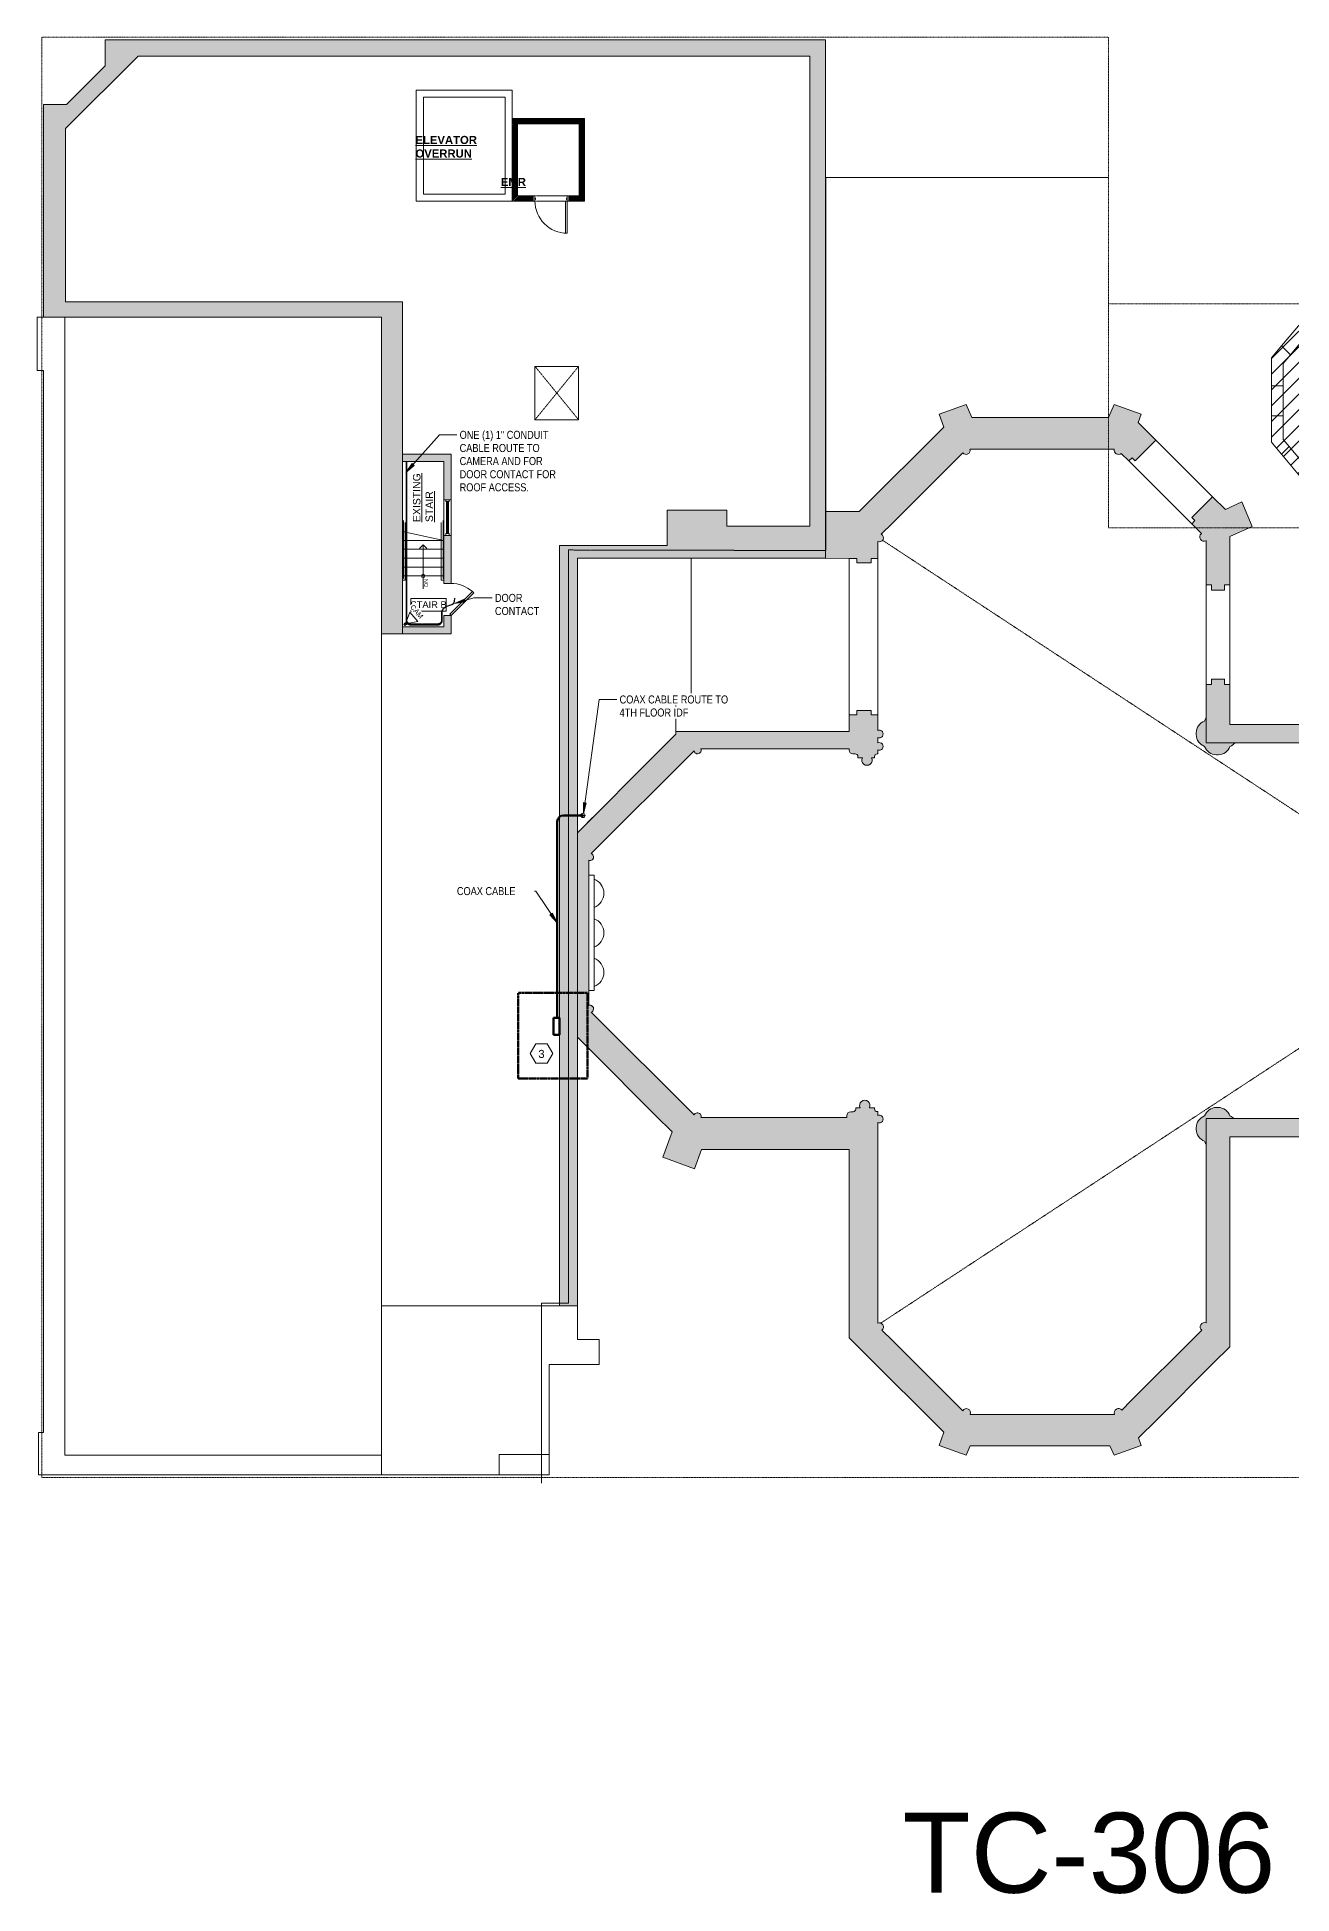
# Model space of a CAD drawing. Header units: inches. Extents: x 891 to 14187, y -1169 to 3232.
# Drawn here: x 8155 to 9565, y -1144 to 944 of the extents above; entities that cross this region are included whole.
import ezdxf

# ---------------------------------------------------------------- set-up
doc = ezdxf.new("R2010")
doc.units = ezdxf.units.IN
doc.header["$MEASUREMENT"] = 0
for name, pattern in [('Center', [1.25, 0.25, -0.1875, 0.625, -0.1875]), ('Hidden', [0.28125, 0.1875, -0.09375]), ('IMPORT-CENTER2', [1.125, 0.75, -0.125, 0.125, -0.125]), ('IMPORT-DASHDOT2', [0.5, 0.25, -0.125, 0, -0.125]), ('IMPORT-HIDDEN2', [0.1875, 0.125, -0.0625]), ('IMPORT-IMPORT-CENTER2', [1.125, 0.75, -0.125, 0.125, -0.125]), ('IMPORT-IMPORT-HIDDEN2', [0.1875, 0.125, -0.0625])]:
    doc.linetypes.add(name, pattern=pattern)
for name, color, linetype, lineweight in [('A-ANNO-NOTE', 131, 'Continuous', 9), ('A-ANNO-PROPERTY', 134, 'IMPORT-DASHDOT2', 9), ('A-ANNO-RM TAG', 7, 'Continuous', 9), ('A-Anno-Z NOTE', 7, 'Continuous', 9), ('A-BOUNDARY LINE', 233, 'IMPORT-CENTER2', 9), ('A-DETL', 90, 'Continuous', 9), ('A-DETL-MEDM', 33, 'Continuous', 20), ('A-DOOR', 7, 'Continuous', 9), ('A-DOOR-HEAD', 7, 'IMPORT-IMPORT-HIDDEN2', 9), ('A-DOOR-JAMB', 7, 'Continuous', 9), ('A-Grid', 7, 'IMPORT-IMPORT-CENTER2', 9), ('A-Hatch', 7, 'Continuous', 9), ('A-HATCH-1HR', 7, 'Continuous', 9), ('A-RECTORY - NIC', 7, 'Continuous', 9), ('A-STAIR-EX_G', 7, 'Continuous', 9), ('A-STAIR-TAG', 7, 'Continuous', 9), ('A-WALL-EXT', 3, 'Continuous', 9), ('A-WALL-PRHT', 7, 'Continuous', 9), ('E-DATA', 2, 'Continuous', 30), ('E-ELEC-EQPM', 71, 'Continuous', 50), ('E-POWR-CNDT', 130, 'Continuous', 20), ('E-POWR-CNTR', 130, 'Center', 13), ('E-POWR-DROP', 130, 'Continuous', 13), ('EX-EXT-CORE', 7, 'Continuous', 9), ('EX-Int Wall', 7, 'Continuous', 9), ('G-ANNO-TEXT', 7, 'Continuous', 9), ('MUC-DOOR', 7, 'Continuous', 9), ('MUC-EXT WALL', 7, 'Continuous', 9), ('MUC-GLAZ', 151, 'Continuous', 9), ('MUC-LOW_WALL', 7, 'Continuous', 9), ('MUC-Text', 7, 'Continuous', 9), ('MUC-Wall', 1, 'Continuous', 9), ('X-REF PLAN - Madison AveOriginalCAD_dwg', 8, 'Continuous', 9)]:
    doc.layers.add(name, color=color, linetype=linetype, lineweight=lineweight)
doc.styles.add('Arial', font='arial.ttf', dxfattribs={"height": 7.623})
doc.styles.add('Arial Narrow', font='ARIALN.TTF', dxfattribs={"height": 8.999982})
doc.styles.add('Arial_1', font='arial.ttf', dxfattribs={"height": 7.5})
doc.styles.add('Arial_2', font='arial.ttf', dxfattribs={"height": 4.5})
doc.styles.add('Arial_3', font='arial.ttf', dxfattribs={"height": 18})
doc.styles.add('Swis721 Lt BT_1', font='swissl.ttf', dxfattribs={"height": 8.433312})
doc.styles.add('Swis721 Lt BT_B', font='', dxfattribs={"height": 9.085107})
doc.styles.get('Swis721 Lt BT_B').set_extended_font_data('Swis721 Lt BT', bold=True)
pattern_1 = [(45, (-13812.482, -29291.372), (-0.883883476, 0.883883476), [])]

# ---------------------------------------------------------------- blocks, each defined once
blk = doc.blocks.new('X-REF PLAN - Madison AveOriginalCAD_dwg_gk-door-1357830-TELECOM ROOF LEVEL PLAN')
at = {"layer": 'MUC-DOOR', "color": 8, "flags": 128}
blk.add_lwpolyline([(0, 0), (25.5, 25.5), (26.9, 24), (1.4, -1.4)], close=True, dxfattribs=at)
at = {"layer": 'MUC-DOOR', "color": 8}
blk.add_arc((-0.4, -0.1), 36.4, 0.1238, 41.4653, dxfattribs=at)
blk = doc.blocks.new('X-REF PLAN - Madison AveOriginalCAD_dwg__U140-1357831-TELECOM ROOF LEVEL PLAN')
at = {"layer": 'MUC-Text', "color": 254}
blk.add_line((0.731, 0), (0.647, -0.084), dxfattribs=at)
at = {"layer": 'MUC-Text', "color": 254, "flags": 128}
blk.add_lwpolyline([(-0.304, 0), (0.731, 0), (0.647, 0.084)], dxfattribs=at)
at = {"layer": 'MUC-Text', "color": 254}
blk.add_circle((0, 0), 0.0389, dxfattribs=at)
blk = doc.blocks.new('X-REF PLAN - Madison AveOriginalCAD_dwg_00-FIN-ANNO-1357815-TELECOM ROOF LEVEL PLAN')
at = {"layer": 'A-STAIR-TAG', "color": 8, "flags": 128}
blk.add_lwpolyline([(0, 0.074), (0.413, 0.074), (0.413, -0.074), (0, -0.074)], close=True, dxfattribs=at)
blk = doc.blocks.new('X-REF PLAN - Madison AveOriginalCAD_dwg_boundary line 02-1357855-TELECOM ROOF LEVEL PLAN')
at = {"layer": 'A-BOUNDARY LINE', "color": 8, "flags": 128}
blk.add_lwpolyline([(328.5, 249.8), (10.5, 249.8), (10.5, -169.6), (-278.7, -169), (-278.7, -1016.1), (-309, -1016.1), (-309, -1218.6)], dxfattribs=at)
blk = doc.blocks.new('X-REF PLAN - Madison AveOriginalCAD_dwg_property line-1357875-TELECOM ROOF LEVEL PLAN')
at = {"layer": 'A-ANNO-PROPERTY', "color": 8, "flags": 128}
blk.add_lwpolyline([(2397.96, 0), (2397.96, 1068), (1198.92, 1068), (1198.92, 1620), (0, 1620), (0, 0)], close=True, dxfattribs=at)
blk.add_lwpolyline([(2397.96, 1068), (2397.96, 1320), (1198.92, 1320)], dxfattribs=at)
blk = doc.blocks.new('X-REF PLAN - Madison AveOriginalCAD_dwg_EX_ CORE ROOF-1357952-TELECOM ROOF LEVEL PLAN')
at = {"layer": 'EX-EXT-CORE', "color": 254}
for p, q in [((1256.1, 1163.6), (1319.7, 1100)), ((1312.4, 1050.6), (1312.4, 1001)), ((943.4, 1030.6), (943.4, 854.6)), ((1339, 889), (1339, 1001)), ((943.4, 823.1), (943.4, 829.3)), ((915.5, 810.8), (918.1, 810.8)), ((2320.5, 775.8), (2320.5, 452.1)), ((2358.5, 775.8), (2358.5, 452.1)), ((610.6, 727), (622.8, 739.2)), ((618.5, 527.8), (618.5, 691.2)), ((915.6, 408.3), (913, 408.3)), ((385.4, 190.1), (605.7, 190.1))]:
    blk.add_line(p, q, dxfattribs=at)
at = {"layer": 'EX-EXT-CORE', "color": 254, "flags": 128}
for points in [[(385.4, 0), (385.4, 1302), (-1.5, 1302), (-1.5, 1242), (5.5, 1242), (5.5, 47.5), (0, 47.5), (0, 0), (574, 0), (574, 124), (630.2, 124), (630.2, 152), (605.7, 152), (605.7, 1031), (884.8, 1031), (884.8, 1614), (75, 1614)], [(5.5, 1302), (5.5, 1394.5), (5.5, 1448.5), (5.5, 1541), (31.4, 1541), (75, 1584.7), (75, 1614)], [(409, 1319), (30.5, 1319), (30.5, 1394.5), (30.5, 1448.5), (30.5, 1514), (112, 1595.5), (867.2, 1595.5), (867.2, 1067), (773.7, 1067)], [(385.4, 22), (29.5, 22), (29.5, 1302)], [(1225.6, 1140.2), (1229.2, 1143.8), (1232.7, 1140.2), (1256.1, 1163.6), (1236.2, 1183.5), (1239.6, 1192.8), (1209, 1203.9), (1202.6, 1189.2), (1075.9, 1189.2), (1049.3, 1189.2), (1042.8, 1203.9), (1012.3, 1192.8), (1017.5, 1178.4), (922.6, 1083.5), (884.8, 1083.5)], [(1038.9, 1149.4), (1030.4, 1140.9), (959.8, 1070.3), (947.4, 1057.8)], [(1209.3, 1153.5), (1075.9, 1153.5), (1047.1, 1153.5)], [(1217.1, 1148.8), (1225.6, 1140.2), (1296.4, 1069.5), (1307.2, 1058.7)], [(1312.4, 889), (1318.5, 889), (1318.5, 895), (1333, 895), (1333, 889), (1339, 889), (1339, 843.8), (2304.9, 843.8), (2304.9, 853.8), (2330.5, 853.8), (2404.9, 853.8), (2404.9, 775.8), (2320.5, 775.8), (2320.5, 823.2), (1312.4, 823.2), (1312.4, 889), (1312.4, 1001), (1318.5, 1001), (1318.5, 995), (1333, 995), (1333, 1001), (1339, 1001), (1339, 1055.4), (1364.4, 1066.7), (1352.5, 1094.1), (1334.1, 1085.5), (1319.7, 1100), (1296.4, 1076.6), (1299.9, 1073.1), (1296.4, 1069.5)], [(773.7, 1067), (773.7, 1085), (706.7, 1085), (706.7, 1045), (585.7, 1045), (585.7, 190.1)], [(716.4, 836), (911.3, 836), (911.3, 854.6), (911.3, 1030.6), (919.7, 1030.6), (919.7, 1025.6), (935.9, 1025.6), (935.9, 1030.6), (943.4, 1030.6), (943.4, 1049.6)], [(605.7, 722.1), (696.3, 812.7), (716.4, 832.8), (716.4, 871.3), (733.7, 871.3), (733.7, 1031)], [(943.4, 837.1), (943.4, 854.6), (935.9, 854.6), (935.9, 859.6), (919.7, 859.6), (919.7, 854.6), (911.3, 854.6)], [(744.5, 816.4), (775.4, 816.4), (879.4, 816.4), (911.2, 816.4), (911.2, 815.3)], [(942.7, 810.8), (943.4, 810.8), (943.4, 815.3)], [(1301.4, 834.4), (1301.4, 833.4), (1301.4, 832.5)], [(621.4, 698.6), (642.4, 719.6), (716, 793.1), (736.9, 814.1)], [(921.1, 807.8), (921.1, 806.5), (926.1, 806.5)], [(936.5, 806.5), (939.7, 806.5), (939.7, 807.8)], [(1324, 809.8), (1325, 809.8), (1326, 809.8)], [(737.1, 404.7), (716, 425.8), (642.4, 499.4), (621.4, 520.3)], [(605.7, 492.2), (620.5, 477.4), (694, 403.9), (712.2, 385.8), (701.8, 357.2), (737.5, 344.2), (745.4, 366), (775.4, 366), (911.3, 366), (911.3, 358.6), (911.3, 182.6), (911.3, 154.1), (940.5, 124.9), (1004.2, 61.3), (1017.6, 47.8), (1012.3, 33.1), (1042.8, 22), (1047.4, 32.5), (1075.9, 32.5), (1175.9, 32.5), (1204.4, 32.5), (1209, 22), (1239.6, 33.1), (1236.5, 41.6), (1256.9, 61.9), (1320.5, 125.6), (1339, 144.1), (1339, 223), (1339, 335), (1339, 380.1), (2404.9, 380.1), (2404.9, 452.1), (2320.5, 452.1), (2320.5, 400.7), (2264.6, 400.7), (2152.6, 400.7), (2067.9, 400.7), (1955.9, 400.7), (1868.6, 400.7), (1756.6, 400.7), (1669.3, 400.7), (1557.3, 400.7), (1482.5, 400.7), (1370.5, 400.7), (1312.4, 400.7), (1312.4, 335), (1312.4, 223), (1312.4, 170.9)], [(908.7, 403.8), (908.7, 401.7), (775.4, 401.7), (744.5, 401.7)], [(923.6, 412.6), (918.6, 412.6), (918.6, 411.3)], [(939.7, 411.5), (939.7, 412.6), (934, 412.6)], [(943.4, 404), (943.4, 408.5), (942.7, 408.5)], [(1326, 413.1), (1325, 413.1), (1324, 413.1)], [(943.4, 170.6), (943.4, 182.6), (943.4, 358.6), (943.4, 396.2)], [(1301.4, 390.4), (1301.4, 389.4), (1301.4, 388.5)], [(1038.9, 71.8), (1030.4, 80.4), (959.8, 151), (948, 162.8)], [(1307.7, 162.6), (1299.1, 154.1), (1228.4, 83.4), (1217.8, 72.8)], [(1209.5, 67.9), (1075.9, 67.9), (1047.2, 67.9)], [(574, 23), (518, 23), (518, 0)]]:
    blk.add_lwpolyline(points, dxfattribs=at)
at = {"layer": 'EX-EXT-CORE', "color": 254}
for centre, radius, start, end in [((1042.6, 1152.2), 4.62, 216.7375, 17.0764), ((1214, 1152.5), 4.84, 167.613, 310.0202), ((945.2, 1053.8), 4.57, 245.9981, 62.0723), ((1310.1, 1054.8), 4.84, 127.4194, 298.0301), ((945.2, 833.2), 4.31, 244.8231, 115.1769), ((1315.4, 834.4), 14, 109.1212, 180), ((1324, 843.1), 14, 146.0648, 160.8788), ((740.8, 814.9), 4, 191.7888, 22.4801), ((915.7, 815.3), 4.55, 180, 267.5472), ((945.2, 819.2), 4.31, 244.8231, 115.1769), ((1315.4, 832.5), 14, 180, 250.8788), ((1324, 823.8), 14, 199.1212, 270), ((1326, 823.8), 14, 270, 340.8788), ((1334.6, 832.5), 14, 289.1212, 318.4968), ((918.1, 807.8), 3, 0, 90), ((931.3, 803.8), 5.87, 152.5159, 27.4841), ((942.7, 807.8), 3, 90, 180), ((620, 694.9), 4, 247.5199, 68.9199), ((620, 524.1), 4, 291.0801, 112.4801), ((928.8, 415.3), 5.87, 332.5159, 207.4841), ((740.8, 403.2), 4, 337.5199, 158.9199), ((913.2, 403.8), 4.55, 92.4528, 180), ((915.6, 411.3), 3, 270, 0), ((942.7, 411.5), 3, 180, 270), ((945.2, 400.1), 4.31, 244.8231, 115.1769), ((1315.4, 390.4), 14, 109.1212, 180), ((1324, 399.1), 14, 90, 160.8788), ((1326, 399.1), 14, 19.1212, 90), ((1334.6, 390.4), 14, 47.1066, 70.8788), ((1315.4, 388.5), 14, 180, 250.8788), ((1324, 379.8), 14, 199.1212, 213.9352), ((945.2, 166.4), 4.57, 307.0196, 114.0019), ((1310.7, 166.4), 4.84, 68.8437, 231.8688), ((1043.1, 69.9), 4.56, 334.7575, 154.6438), ((1214, 69.8), 4.84, 38.1312, 201.951)]:
    blk.add_arc(centre, radius, start, end, dxfattribs=at)
blk = doc.blocks.new('X-REF PLAN - Madison AveOriginalCAD_dwg__U97-1358006-TELECOM ROOF LEVEL PLAN')
at = {"layer": 'A-DOOR', "color": 8, "flags": 128}
blk.add_lwpolyline([(0, 0), (1.75, 0), (1.75, 36), (0, 36)], close=True, dxfattribs=at)
at = {"layer": 'A-DOOR', "color": 8}
blk.add_arc((0, 0), 36, 360, 90, dxfattribs=at)
at = {"layer": 'A-DOOR-HEAD', "color": 8}
for p, q in [((0, 0), (36, 0)), ((0, -6), (36, -6))]:
    blk.add_line(p, q, dxfattribs=at)
at = {"layer": 'A-DOOR-JAMB', "color": 8, "flags": 128}
for points in [[(-2, -6), (0, -6), (0, 0), (-2, 0), (-2, -6), (-2, 0)], [(38, -6), (36, -6), (36, 0), (38, 0), (38, -6), (38, 0)]]:
    blk.add_lwpolyline(points, dxfattribs=at)
for points in [[(0, -3.25), (0.5, -3.25), (0.5, -1.75), (0, -1.75)], [(36, -3.25), (35.5, -3.25), (35.5, -1.75), (36, -1.75)]]:
    blk.add_lwpolyline(points, close=True, dxfattribs=at)
blk = doc.blocks.new('X-REF PLAN - Madison AveOriginalCAD_dwg_elevator machine room-1358007-TELECOM ROOF LEVEL PLAN')
at = {"layer": 'A-HATCH-1HR'}
h = blk.add_hatch(dxfattribs=at)
h.set_pattern_fill('FP_2', color=8, style=0, pattern_type=2)
h.set_pattern_definition([(45, (-13812.482, -29279.372), (-0.883883476, 0.883883476), [])])
h.paths.add_polyline_path([(81, 6), (81, 12), (0, 12), (0, 6), (1.2, 6)])
h = blk.add_hatch(dxfattribs=at)
h.set_pattern_fill('FP_1', color=8, style=0, pattern_type=2)
h.set_pattern_definition(pattern_1)
h.paths.add_polyline_path([(0, -81), (23.5, -81), (23.5, -75), (6, -75), (6, 6), (0, 6)])
h = blk.add_hatch(dxfattribs=at)
h.set_pattern_fill('FP_1', color=8, style=0, pattern_type=2)
h.set_pattern_definition(pattern_1)
h.paths.add_polyline_path([(63.5, -81), (81, -81), (81, 6), (75, 6), (75, -75), (63.5, -75)])
at = {"layer": 'A-WALL-EXT', "color": 8, "flags": 128}
blk.add_lwpolyline([(23.5, -81), (23.5, -75), (6, -75), (6, 6), (75, 6), (75, -75), (63.5, -75), (63.5, -81), (81, -81), (81, 12), (0, 12), (0, -81)], close=True, dxfattribs=at)
at = {"rotation": 180}
blk.add_blockref('X-REF PLAN - Madison AveOriginalCAD_dwg__U97-1358006-TELECOM ROOF LEVEL PLAN', (61.5, -81), dxfattribs=at)
blk = doc.blocks.new('X-REF PLAN - Madison AveOriginalCAD_dwg-1357779-TELECOM ROOF LEVEL PLAN')
at = {"layer": 'A-Hatch', "lineweight": 50}
for points in [[(16744.7, 20888.6), (16764.7, 20888.6), (16764.7, 21729.5), (17043.9, 21729.5), (17043.9, 22312.6), (16234.1, 22312.6), (16234.1, 22283.2), (16190.4, 22239.6), (16164.5, 22239.6), (16164.5, 22000.6), (16544.4, 22000.6), (16544.4, 21644.3), (16568.1, 21644.3), (16568.1, 22017.6), (16189.5, 22017.6), (16189.5, 22212.6), (16271, 22294.1), (17026.2, 22294.1), (17026.2, 21765.5), (16932.7, 21765.5), (16932.7, 21783.5), (16865.7, 21783.5), (16865.7, 21743.5), (16744.7, 21743.5), (16744.7, 21028.9)], [(17368.1, 20720.5), (17398.6, 20731.6), (17395.5, 20740.1), (17498, 20842.6), (17498, 21078.6), (18563.9, 21078.6), (18563.9, 21150.6), (18479.5, 21150.6), (18479.5, 21099.2), (17471.4, 21099.2), (17471.4, 20869.5), (17470.2, 20869.8), (17469, 20869.7), (17467.8, 20869.4), (17466.7, 20868.7), (17465.8, 20867.9), (17465.2, 20866.8), (17464.9, 20865.6), (17464.9, 20864.3), (17465.2, 20863.1), (17465.8, 20862), (17466.7, 20861.1), (17376.8, 20771.3), (17375.9, 20772.2), (17374.9, 20772.8), (17373.6, 20773.1), (17372.4, 20773.1), (17371.2, 20772.8), (17370.1, 20772.1), (17369.2, 20771.2), (17368.6, 20770.2), (17368.2, 20768.9), (17368.2, 20767.7), (17368.5, 20766.5), (17206.2, 20766.5), (17206.6, 20767.6), (17206.6, 20768.8), (17206.4, 20770), (17205.8, 20771), (17205, 20771.9), (17204, 20772.5), (17202.9, 20772.9), (17201.7, 20773), (17200.5, 20772.7), (17199.5, 20772.2), (17198.6, 20771.4), (17198, 20770.4), (17107, 20861.3), (17107.8, 20862.1), (17108.4, 20863), (17108.7, 20864.1), (17108.8, 20865.2), (17108.6, 20866.3), (17108.2, 20867.3), (17107.5, 20868.2), (17106.7, 20868.8), (17105.7, 20869.3), (17104.6, 20869.5), (17103.5, 20869.5), (17102.4, 20869.1), (17102.4, 21094.7), (17103.4, 21094.4), (17104.5, 21094.3), (17105.6, 21094.5), (17106.6, 21095), (17107.4, 21095.7), (17108, 21096.5), (17108.4, 21097.5), (17108.6, 21098.6), (17108.4, 21099.7), (17108, 21100.7), (17107.4, 21101.6), (17106.6, 21102.3), (17105.6, 21102.7), (17104.5, 21102.9), (17103.4, 21102.9), (17102.4, 21102.5), (17102.4, 21107), (17101.8, 21107), (17101, 21107.1), (17100.3, 21107.4), (17099.6, 21107.9), (17099.2, 21108.5), (17098.9, 21109.3), (17098.8, 21110), (17098.8, 21111.1), (17093, 21111.1), (17093.5, 21112.5), (17093.7, 21114), (17093.5, 21115.5), (17092.8, 21116.9), (17091.9, 21118), (17090.7, 21118.9), (17089.3, 21119.5), (17087.8, 21119.7), (17086.3, 21119.5), (17084.9, 21118.9), (17083.7, 21118), (17082.8, 21116.9), (17082.2, 21115.5), (17082, 21114), (17082.1, 21112.5), (17082.6, 21111.1), (17077.6, 21111.1), (17077.6, 21109.8), (17077.5, 21109.1), (17077.2, 21108.3), (17076.7, 21107.7), (17076.1, 21107.2), (17075.4, 21106.9), (17074.6, 21106.8), (17072, 21106.8), (17070.9, 21106.6), (17069.8, 21106.2), (17068.9, 21105.4), (17068.3, 21104.5), (17067.8, 21103.4), (17067.7, 21102.3), (17067.7, 21100.2), (16903.6, 21100.2), (16903.8, 21101.2), (16903.8, 21102.1), (16903.6, 21103.1), (16903.2, 21103.9), (16902.6, 21104.7), (16901.8, 21105.3), (16900.9, 21105.6), (16899.9, 21105.7), (16899, 21105.6), (16898, 21105.3), (16897.2, 21104.8), (16896.6, 21104), (16896.1, 21103.2), (16780.5, 21218.9), (16781.3, 21219.3), (16782, 21220), (16782.6, 21220.8), (16782.9, 21221.7), (16783, 21222.6), (16782.9, 21223.6), (16782.5, 21224.5), (16782, 21225.3), (16781.2, 21225.9), (16780.3, 21226.4), (16779.4, 21226.6), (16778.4, 21226.5), (16777.5, 21226.3), (16777.5, 21389.7), (16778.4, 21389.4), (16779.4, 21389.4), (16780.3, 21389.6), (16781.2, 21390), (16782, 21390.7), (16782.5, 21391.5), (16782.9, 21392.4), (16783, 21393.3), (16782.9, 21394.3), (16782.6, 21395.2), (16782, 21396), (16781.3, 21396.7), (16780.5, 21397.1), (16895.9, 21512.6), (16896.3, 21511.6), (16896.8, 21510.8), (16897.6, 21510.1), (16898.5, 21509.6), (16899.5, 21509.4), (16900.5, 21509.5), (16901.5, 21509.8), (16902.4, 21510.3), (16903.1, 21511.1), (16903.6, 21512), (16903.8, 21512.9), (16903.8, 21514), (16903.6, 21514.9), (17070.2, 21514.9), (17070.2, 21513.9), (17070.3, 21512.8), (17070.7, 21511.8), (17071.2, 21511), (17072, 21510.2), (17072.9, 21509.7), (17073.9, 21509.4), (17074.9, 21509.3), (17077.1, 21509.3), (17077.9, 21509.2), (17078.6, 21508.9), (17079.2, 21508.4), (17079.7, 21507.8), (17080, 21507.1), (17080.1, 21506.3), (17080.1, 21505), (17085.1, 21505), (17084.6, 21503.6), (17084.5, 21502.1), (17084.7, 21500.7), (17085.3, 21499.3), (17086.2, 21498.1), (17087.4, 21497.2), (17088.8, 21496.7), (17090.3, 21496.5), (17091.8, 21496.7), (17093.2, 21497.2), (17094.4, 21498.1), (17095.3, 21499.3), (17096, 21500.7), (17096.2, 21502.1), (17096, 21503.6), (17095.5, 21505), (17098.8, 21505), (17098.8, 21506.3), (17098.9, 21507.1), (17099.2, 21507.8), (17099.6, 21508.4), (17100.3, 21508.9), (17101, 21509.2), (17101.8, 21509.3), (17102.4, 21509.3), (17102.4, 21513.8), (17103.4, 21513.5), (17104.5, 21513.4), (17105.6, 21513.6), (17106.6, 21514.1), (17107.4, 21514.8), (17108, 21515.7), (17108.4, 21516.7), (17108.6, 21517.7), (17108.4, 21518.8), (17108, 21519.8), (17107.4, 21520.7), (17106.6, 21521.4), (17105.6, 21521.8), (17104.5, 21522), (17103.4, 21522), (17102.4, 21521.6), (17102.4, 21527.8), (17103.4, 21527.5), (17104.5, 21527.4), (17105.6, 21527.6), (17106.6, 21528.1), (17107.4, 21528.8), (17108, 21529.7), (17108.4, 21530.7), (17108.6, 21531.7), (17108.4, 21532.8), (17108, 21533.8), (17107.4, 21534.7), (17106.6, 21535.4), (17105.6, 21535.8), (17104.5, 21536), (17103.4, 21536), (17102.4, 21535.6), (17102.4, 21553.1), (17094.9, 21553.1), (17094.9, 21558.1), (17078.7, 21558.1), (17078.7, 21553.1), (17070.3, 21553.1), (17070.3, 21534.5), (16875.4, 21534.5), (16875.4, 21531.3), (16764.7, 21420.6), (16764.7, 21190.8), (16871.2, 21084.3), (16860.8, 21055.7), (16896.5, 21042.7), (16904.5, 21064.5), (17070.3, 21064.5), (17070.3, 20852.6), (17176.6, 20746.4), (17171.3, 20731.6), (17201.8, 20720.5), (17206.4, 20731), (17363.4, 20731), (17366.4, 20724.2)], [(17471.4, 21070.5), (17471.4, 21099.2), (17503.2, 21099.2), (17501.7, 21100.4), (17500, 21101.4), (17498.2, 21102.2), (17497.2, 21104.4), (17495.8, 21106.5), (17494.1, 21108.2), (17492.1, 21109.7), (17489.9, 21110.7), (17487.5, 21111.4), (17485, 21111.6), (17483.1, 21111.6), (17480.6, 21111.4), (17478.2, 21110.7), (17476, 21109.7), (17474, 21108.2), (17472.2, 21106.5), (17470.8, 21104.4), (17469.8, 21102.2), (17467.6, 21101.2), (17465.5, 21099.8), (17463.8, 21098), (17462.3, 21096), (17461.3, 21093.8), (17460.6, 21091.4), (17460.4, 21088.9), (17460.4, 21087), (17460.6, 21084.5), (17461.3, 21082.1), (17462.3, 21079.9), (17463.8, 21077.9), (17465.5, 21076.2), (17467.6, 21074.8), (17469.8, 21073.7), (17470.5, 21072.1)]]:
    blk.add_hatch(color=9, dxfattribs=at).paths.add_polyline_path(points)
h = blk.add_hatch(color=9, dxfattribs=at)
h.paths.add_polyline_path([(18479.5, 21474.3), (18563.9, 21474.3), (18563.9, 21552.3), (18464, 21552.3), (18464, 21542.3), (17498, 21542.3), (17498, 21587.5), (17492, 21587.5), (17492, 21593.5), (17477.5, 21593.5), (17477.5, 21587.5), (17471.4, 21587.5), (17471.4, 21549.4), (17470.5, 21547.8), (17469.8, 21546.2), (17467.6, 21545.2), (17465.5, 21543.8), (17463.8, 21542), (17462.3, 21540), (17461.3, 21537.8), (17460.6, 21535.4), (17460.4, 21532.9), (17460.4, 21531), (17460.6, 21528.5), (17461.3, 21526.1), (17462.3, 21523.9), (17463.8, 21521.9), (17465.5, 21520.2), (17467.6, 21518.8), (17469.8, 21517.7), (17470.8, 21515.5), (17472.2, 21513.5), (17474, 21511.7), (17476, 21510.3), (17478.2, 21509.2), (17480.6, 21508.6), (17483.1, 21508.3), (17485, 21508.3), (17487.5, 21508.6), (17489.9, 21509.2), (17492.1, 21510.3), (17494.1, 21511.7), (17495.8, 21513.5), (17497.2, 21515.5), (17498.2, 21517.7), (17500.4, 21518.7), (17502.4, 21520.1), (17504.1, 21521.7), (18479.5, 21521.7), (18479.5, 21498.9)])
h.paths.add_polyline_path([(17477.5, 21693.5), (17492, 21693.5), (17492, 21699.5), (17498, 21699.5), (17498, 21753.9), (17523.4, 21765.3), (17511.5, 21792.6), (17493.1, 21784.1), (17478.7, 21798.5), (17455.4, 21775.1), (17458.9, 21771.6), (17455.4, 21768.1), (17466.2, 21757.2), (17465.4, 21756.4), (17464.7, 21755.4), (17464.4, 21754.2), (17464.3, 21753), (17464.6, 21751.8), (17465.1, 21750.8), (17465.9, 21749.8), (17466.8, 21749.1), (17467.9, 21748.7), (17469.1, 21748.5), (17470.3, 21748.7), (17471.4, 21749.1), (17471.4, 21699.5), (17477.5, 21699.5)])
h.paths.add_polyline_path([(17094.9, 21724.1), (17094.9, 21729.1), (17102.4, 21729.1), (17102.4, 21748.1), (17103.5, 21747.8), (17104.7, 21747.8), (17105.8, 21748), (17106.9, 21748.6), (17107.7, 21749.3), (17108.4, 21750.3), (17108.7, 21751.4), (17108.8, 21752.6), (17108.6, 21753.7), (17108.1, 21754.8), (17107.4, 21755.7), (17106.4, 21756.4), (17198, 21847.9), (17198.8, 21847.1), (17199.8, 21846.5), (17200.9, 21846.1), (17202.1, 21846.1), (17203.2, 21846.3), (17204.3, 21846.8), (17205.1, 21847.6), (17205.8, 21848.6), (17206.2, 21849.7), (17206.3, 21850.9), (17206.1, 21852), (17368.3, 21852), (17368.2, 21850.8), (17368.4, 21849.7), (17368.9, 21848.5), (17369.6, 21847.6), (17370.5, 21846.8), (17371.6, 21846.4), (17372.8, 21846.2), (17374, 21846.2), (17375.1, 21846.6), (17376.1, 21847.3), (17384.7, 21838.8), (17388.2, 21842.3), (17391.7, 21838.8), (17415.1, 21862.1), (17395.2, 21882), (17398.6, 21891.3), (17368.1, 21902.4), (17361.6, 21887.7), (17208.3, 21887.7), (17201.8, 21902.4), (17171.3, 21891.3), (17176.5, 21876.9), (17081.6, 21782), (17043.9, 21782), (17043.9, 21729.5), (17070.3, 21729.1), (17078.7, 21729.1), (17078.7, 21724.1)])
h = blk.add_hatch(color=9, dxfattribs=at)
h.paths.add_polyline_path([(16568.1, 21644.3), (16622.7, 21644.3), (16622.7, 21665), (16614.7, 21665), (16614.7, 21652.3), (16568.1, 21652.3)])
h.paths.add_polyline_path([(16622.7, 21701), (16622.7, 21755), (16614.7, 21755), (16614.7, 21701)])
h.paths.add_polyline_path([(16614.7, 21795), (16622.7, 21795), (16622.7, 21846.3), (16568.1, 21846.3), (16568.1, 21838.3), (16614.7, 21838.3)])
at = {"layer": 'A-RECTORY - NIC'}
h = blk.add_hatch(dxfattribs=at)
h.set_pattern_fill('FP_3', color=8, style=0, pattern_type=2)
h.set_pattern_definition([(45, (1573.878, -9347.742), (-8.8388348, 8.8388348), [])])
h.paths.add_polyline_path([(18507.8, 21736.7), (18507.8, 22015.6), (17596.1, 22015.6), (17545, 21954.7), (17545, 21859.7), (17587.4, 21809.2), (17588, 21809.2), (17588, 21803.2), (17706, 21803.2), (17706, 21795.2), (17774.4, 21795.2), (17774.4, 21806.2), (17948.6, 21806.2), (17948.6, 21877.2), (17998.3, 21877.2), (17998.3, 21839.2), (18010.3, 21839.2), (18010.3, 21827.2), (18092, 21827.2), (18092, 21736.7)])
at = {"layer": 'A-Grid', "color": 8}
for p, q in [((18102.1, 21096.3), (17107.8, 21749.5)), ((18102.1, 21523.7), (17105.9, 20869.2))]:
    blk.add_line(p, q, dxfattribs=at)
at = {"layer": 'A-Hatch', "color": 254}
blk.add_line((17070.3, 21729.1), (17043.9, 21729.5), dxfattribs=at)
at = {"layer": 'A-RECTORY - NIC', "color": 8}
for p, q in [((17558.1, 21923.3), (17558.1, 21889.3)), ((17577, 21821.5), (17556.1, 21846.5))]:
    blk.add_line(p, q, dxfattribs=at)
at = {"layer": 'A-RECTORY - NIC', "color": 8, "flags": 128}
for points in [[(17545, 21889.3), (17545, 21859.7), (17556.2, 21846.4), (17564.7, 21854.9), (17558.1, 21862.8), (17558.1, 21889.3), (17545, 21889.3), (17545, 21923.3), (17558.1, 21923.3), (17558.1, 21948.4), (17566.2, 21958.1), (17556.3, 21968.1), (17577.4, 21993.3)], [(17566.2, 21958.1), (17588.2, 21984.3), (17597.7, 21995.6), (17813.2, 21995.6), (17813.2, 21991.4), (17821.2, 21991.4), (17821.2, 21995.6), (17986.2, 21995.6), (17986.2, 21993.4), (17994.2, 21993.4), (17994.2, 21995.6), (18097.9, 21995.6), (18097.9, 21993.4), (18105.9, 21993.4)], [(17545, 21923.3), (17545, 21954.7), (17556.3, 21968.1)], [(17564.7, 21854.9), (17586.4, 21829), (17591.4, 21823.2), (17756.4, 21823.2), (17756.4, 21826.2), (17764.4, 21826.2), (17764.4, 21823.2), (17774.4, 21823.2)]]:
    blk.add_lwpolyline(points, dxfattribs=at)
at = {"layer": 'A-STAIR-EX_G', "color": 8}
for p, q in [((16614.7, 21739.4), (16568.1, 21739.4)), ((16614.7, 21729.4), (16568.1, 21729.4)), ((16614.7, 21719.4), (16568.1, 21719.4)), ((16614.7, 21709.4), (16568.1, 21709.4))]:
    blk.add_line(p, q, dxfattribs=at)
at = {"layer": 'A-STAIR-EX_G', "color": 8, "flags": 128}
for points in [[(16568.1, 21706.6), (16569.1, 21706.6), (16569.1, 21771.6)], [(16568.1, 21704.6), (16571.1, 21704.6), (16571.1, 21769.6)], [(16568.1, 21749.4), (16614.7, 21749.4), (16568.1, 21759.4)], [(16614.7, 21704.6), (16611.7, 21704.6), (16611.7, 21769.6)], [(16614.7, 21706.6), (16613.7, 21706.6), (16613.7, 21771.6)]]:
    blk.add_lwpolyline(points, dxfattribs=at)
at = {"layer": 'A-WALL-PRHT', "color": 8}
for p, q in [((16691.6, 22255.9), (16691.6, 22223.9)), ((16691.6, 22223.9), (16691.6, 22130.9))]:
    blk.add_line(p, q, dxfattribs=at)
at = {"layer": 'A-WALL-PRHT', "color": 8, "linetype": 'IMPORT-HIDDEN2'}
for p, q in [((16717.1, 21885.1), (16766.1, 21945.1)), ((16717.1, 21945.1), (16766.1, 21885.1))]:
    blk.add_line(p, q, dxfattribs=at)
at = {"layer": 'A-WALL-PRHT', "color": 8, "flags": 128}
blk.add_lwpolyline([(16691.6, 22130.9), (16583.6, 22130.9), (16583.6, 22255.9), (16691.6, 22255.9)], dxfattribs=at)
for points in [[(16591.6, 22247.9), (16683.6, 22247.9), (16683.6, 22138.9), (16591.6, 22138.9)], [(16717.1, 21945.1), (16766.1, 21945.1), (16766.1, 21885.1), (16717.1, 21885.1)]]:
    blk.add_lwpolyline(points, close=True, dxfattribs=at)
at = {"layer": 'EX-Int Wall', "color": 8}
blk.add_line((16939.4, 21534.5), (17033.4, 21534.5), dxfattribs=at)
at = {"layer": 'EX-Int Wall', "color": 8, "flags": 128}
blk.add_lwpolyline([(16777.5, 21373), (16783.5, 21373), (16783.5, 21243), (16777.5, 21243)], dxfattribs=at)
at = {"layer": 'EX-Int Wall', "color": 8}
for centre in [(16777.5, 21352.5), (16777.5, 21308), (16777.5, 21263.5)]:
    blk.add_arc(centre, 17, 290.6673, 69.3327, dxfattribs=at)
at = {"layer": 'MUC-EXT WALL', "color": 8}
blk.add_line((16568.1, 22017.6), (16568.1, 21644.3), dxfattribs=at)
at = {"layer": 'MUC-EXT WALL', "color": 8, "flags": 128}
for points in [[(16568.1, 21838.3), (16614.7, 21838.3), (16614.7, 21795), (16622.7, 21795), (16622.7, 21846.3), (16568.1, 21846.3)], [(16544.4, 21644.3), (16622.7, 21644.3), (16622.7, 21665), (16614.7, 21665), (16614.7, 21652.3), (16568.1, 21652.3)]]:
    blk.add_lwpolyline(points, dxfattribs=at)
blk.add_lwpolyline([(16622.7, 21755), (16614.7, 21755), (16614.7, 21701), (16622.7, 21701)], close=True, dxfattribs=at)
at = {"layer": 'MUC-GLAZ', "color": 8}
for p, q in [((16617.7, 21793), (16617.7, 21757)), ((16618.7, 21793), (16618.7, 21757)), ((16619.7, 21793), (16619.7, 21757))]:
    blk.add_line(p, q, dxfattribs=at)
at = {"layer": 'MUC-GLAZ', "color": 8, "flags": 128}
for points in [[(16620.7, 21793), (16620.7, 21795), (16616.7, 21795), (16616.7, 21793)], [(16620.7, 21755), (16620.7, 21757), (16616.7, 21757), (16616.7, 21755)]]:
    blk.add_lwpolyline(points, close=True, dxfattribs=at)
at = {"layer": 'MUC-LOW_WALL', "color": 8}
for p, q in [((16614.7, 21795), (16614.7, 21755)), ((16622.7, 21755), (16622.7, 21795))]:
    blk.add_line(p, q, dxfattribs=at)
at = {"layer": 'MUC-Wall', "color": 8}
blk.add_line((16568.1, 21838.3), (16568.1, 21652.3), dxfattribs=at)
for name, p in [('X-REF PLAN - Madison AveOriginalCAD_dwg_EX_ CORE ROOF-1357952-TELECOM ROOF LEVEL PLAN', (16159, 20698.5)), ('X-REF PLAN - Madison AveOriginalCAD_dwg_property line-1357875-TELECOM ROOF LEVEL PLAN', (16162.9, 20695.4)), ('X-REF PLAN - Madison AveOriginalCAD_dwg_elevator machine room-1358007-TELECOM ROOF LEVEL PLAN', (16691.6, 22211.9)), ('X-REF PLAN - Madison AveOriginalCAD_dwg_boundary line 02-1357855-TELECOM ROOF LEVEL PLAN', (17033.4, 21907.6))]:
    blk.add_blockref(name, p)
at = {"xscale": 48.00000000000018, "yscale": 48.00000000000018, "zscale": 48.00000000000018, "rotation": 90}
blk.add_blockref('X-REF PLAN - Madison AveOriginalCAD_dwg__U140-1357831-TELECOM ROOF LEVEL PLAN', (16591.4, 21709.4), dxfattribs=at)
at = {"extrusion": (0, 0, -1), "zscale": -1, "rotation": 90.00000000000001}
blk.add_blockref('X-REF PLAN - Madison AveOriginalCAD_dwg_gk-door-1357830-TELECOM ROOF LEVEL PLAN', (-16622.7, 21665), dxfattribs=at)
at = {"xscale": 96, "yscale": 96, "zscale": 96}
blk.add_blockref('X-REF PLAN - Madison AveOriginalCAD_dwg_00-FIN-ANNO-1357815-TELECOM ROOF LEVEL PLAN', (16577.7, 21676.9), dxfattribs=at)
at = {"layer": 'A-ANNO-RM TAG', "char_height": 9.09, "attachment_point": 1, "line_spacing_factor": 1.005062, "style": 'Swis721 Lt BT_B'}
for s, insert, width in [('\\LELEVATOR\\POVERRUN', (16582.7, 22204.3), 82.949), ('\\LEMR', (16678.7, 22157.1), 34.974)]:
    blk.add_mtext(s, dxfattribs=dict(at, insert=insert, width=width))
at = {"layer": 'A-Anno-Z NOTE', "insert": (16579.9, 21770), "char_height": 8.43, "width": 70.079, "attachment_point": 1, "rotation": 90, "line_spacing_factor": 1.005062, "style": 'Swis721 Lt BT_1'}
blk.add_mtext('\\LEXISTING\\PSTAIR', dxfattribs=at)
at = {"layer": 'A-STAIR-TAG', "insert": (16597.5, 21680.9), "char_height": 7.5, "width": 48.666, "attachment_point": 2, "line_spacing_factor": 0.941778, "style": 'Arial'}
blk.add_mtext('STAIR B', dxfattribs=at)
at = {"layer": 'MUC-Text', "insert": (16592.5, 21697.1), "char_height": 4.5, "width": 10.798, "attachment_point": 1, "rotation": 90, "line_spacing_factor": 0.941778, "style": 'Arial_1'}
blk.add_mtext('DN', dxfattribs=at)
blk = doc.blocks.new('Family1 - Family1-1380768-TELECOM ROOF LEVEL PLAN')
at = {"layer": 'E-ELEC-EQPM', "lineweight": 140}
for p, q in [((22.2, 13), (3, 13)), ((3, 13), (3, 6.1)), ((3, 6.1), (22.2, 6.1)), ((22.2, 6.1), (22.2, 13))]:
    blk.add_line(p, q, dxfattribs=at)
blk = doc.blocks.new('Data Outlet - Plain-471946-TELECOM ROOF LEVEL PLAN')
at = {"layer": 'E-DATA', "color": 10}
for p, q in [((16569.6, 21654.9), (16571.3, 21656.2)), ((16570.6, 21653.7), (16569.6, 21654.9)), ((16572.2, 21655.1), (16570.6, 21653.7)), ((16570.9, 21656.7), (16571, 21656.8)), ((16572.6, 21654.6), (16570.9, 21656.7)), ((16571, 21656.8), (16572.8, 21654.7)), ((16572.8, 21654.7), (16572.6, 21654.6))]:
    blk.add_line(p, q, dxfattribs=at)

msp = doc.modelspace()

# ---------------------------------------------------------------- hatches: boundary and pattern name
at = {"layer": 'E-POWR-DROP', "lineweight": 20}
msp.add_hatch(color=256, dxfattribs=at).paths.add_polyline_path([(8767.9, 67.6), (8768.2, 67.7), (8768.5, 67.8), (8768.8, 68), (8768.9, 68.2), (8769.1, 68.5), (8769.1, 68.8), (8769.1, 69.1), (8768.9, 69.4), (8768.8, 69.7), (8768.5, 69.8), (8768.2, 70), (8767.9, 70), (8767.6, 70), (8767.3, 69.8), (8767.1, 69.7), (8766.9, 69.4), (8766.8, 69.1), (8766.7, 68.8), (8766.8, 68.5), (8766.9, 68.2), (8767.1, 68), (8767.3, 67.8), (8767.6, 67.7)])
at = {"layer": 'G-ANNO-TEXT'}
for points in [[(8569.1, 454.7), (8578.3, 462.6), (8576, 464.7)], [(8623.6, 307.3), (8635.6, 309.1), (8634.7, 312.1)], [(8768.6, 71.2), (8771.8, 82.8), (8768.7, 83.3)], [(8739, -51.9), (8733.7, -41), (8731, -42.8)]]:
    msp.add_hatch(color=7, dxfattribs=at).paths.add_polyline_path(points)

# ---------------------------------------------------------------- linework, layer by layer
at = {"layer": 'A-ANNO-NOTE'}
for p, q in [((8568.8, 284.4), (8573.6, 297.5)), ((8573.6, 297.5), (8582.5, 286.8)), ((8582.5, 286.8), (8568.8, 284.4))]:
    msp.add_line(p, q, dxfattribs=at)
at = {"layer": 'A-DETL', "lineweight": 70}
for p, q in [((8746.3, 68.9), (8767.3, 68.9)), ((8739.3, -158.1), (8739.3, 61.9))]:
    msp.add_line(p, q, dxfattribs=at)
at = {"layer": 'A-DETL', "linetype": 'Hidden', "lineweight": 200}
for p, q in [((8695.2, -130.8), (8773.2, -130.8)), ((8695.2, -226.8), (8695.2, -130.8)), ((8773.2, -130.8), (8773.2, -226.8)), ((8773.2, -226.8), (8695.2, -226.8))]:
    msp.add_line(p, q, dxfattribs=at)
at = {"layer": 'A-DETL', "lineweight": 70}
msp.add_arc((8746.3, 61.9), 7, 90, 180, dxfattribs=at)
at = {"layer": 'A-DETL', "lineweight": 30}
msp.add_open_spline([(8609.9, 299.1), (8614.3, 309.3), (8624, 300.8), (8624, 313.2)], degree=3, dxfattribs=at)
at = {"layer": 'A-DETL-MEDM'}
for p, q in [((8715.2, -187.9), (8708.9, -198.9)), ((8708.9, -198.9), (8715.2, -209.9)), ((8727.9, -187.9), (8715.2, -187.9)), ((8734.3, -198.9), (8727.9, -187.9)), ((8727.9, -209.9), (8734.3, -198.9)), ((8715.2, -209.9), (8727.9, -209.9))]:
    msp.add_line(p, q, dxfattribs=at)
msp.add_circle((8768.1, 68.9), 2.5, dxfattribs=at)
at = {"layer": 'E-POWR-CNDT', "color": 170, "lineweight": 30}
for p, q in [((8569.2, 466.6), (8569.2, 290.1)), ((8570, 466.6), (8569.2, 466.6)), ((8570, 290.1), (8570, 466.6)), ((8609.2, 298.6), (8609.2, 290.1)), ((8610, 298.6), (8609.2, 298.6)), ((8610, 290.1), (8610, 298.6)), ((8569.2, 290.1), (8569.2, 288.6)), ((8570, 288.6), (8570, 290.1)), ((8576.1, 284), (8574.6, 284)), ((8574.6, 283.2), (8576.1, 283.2)), ((8603.1, 284), (8576.1, 284)), ((8576.1, 283.2), (8603.1, 283.2)), ((8604.6, 284), (8603.1, 284)), ((8603.1, 283.2), (8604.6, 283.2)), ((8609.2, 290.1), (8609.2, 288.6)), ((8610, 288.6), (8610, 290.1))]:
    msp.add_line(p, q, dxfattribs=at)
at = {"layer": 'E-POWR-CNDT', "color": 170, "lineweight": 30, "flags": 128}
for points in [[(8569.2, 288.6), (8569.2, 288.4), (8569.2, 288.2), (8569.2, 287.9), (8569.3, 287.7), (8569.3, 287.5), (8569.4, 287.3), (8569.4, 287.1), (8569.5, 286.9), (8569.5, 286.7), (8569.6, 286.5), (8569.7, 286.3), (8569.8, 286.1), (8569.9, 285.9), (8570, 285.7), (8570.1, 285.5), (8570.3, 285.4), (8570.4, 285.2), (8570.5, 285), (8570.7, 284.9), (8570.8, 284.7), (8571, 284.6), (8571.2, 284.4), (8571.3, 284.3), (8571.5, 284.1), (8571.7, 284), (8571.9, 283.9), (8572.1, 283.8), (8572.3, 283.7), (8572.5, 283.6), (8572.7, 283.5), (8572.9, 283.5), (8573.1, 283.4), (8573.3, 283.3), (8573.5, 283.3), (8573.7, 283.2), (8573.9, 283.2), (8574.1, 283.2), (8574.3, 283.2), (8574.6, 283.2), (8574.6, 283.2)], [(8574.6, 284), (8574.4, 284), (8574.3, 284), (8574.1, 284), (8573.9, 284.1), (8573.7, 284.1), (8573.5, 284.1), (8573.4, 284.2), (8573.2, 284.2), (8573, 284.3), (8572.8, 284.4), (8572.7, 284.4), (8572.5, 284.5), (8572.3, 284.6), (8572.2, 284.7), (8572, 284.8), (8571.9, 284.9), (8571.7, 285), (8571.6, 285.1), (8571.5, 285.3), (8571.3, 285.4), (8571.2, 285.5), (8571.1, 285.7), (8571, 285.8), (8570.9, 286), (8570.8, 286.1), (8570.7, 286.3), (8570.6, 286.4), (8570.5, 286.6), (8570.4, 286.8), (8570.4, 286.9), (8570.3, 287.1), (8570.2, 287.3), (8570.2, 287.5), (8570.1, 287.6), (8570.1, 287.8), (8570.1, 288), (8570.1, 288.2), (8570, 288.4), (8570, 288.5), (8570, 288.6)], [(8604.6, 283.2), (8604.8, 283.2), (8605.1, 283.2), (8605.3, 283.2), (8605.5, 283.2), (8605.7, 283.3), (8605.9, 283.3), (8606.1, 283.4), (8606.3, 283.4), (8606.5, 283.5), (8606.7, 283.6), (8606.9, 283.7), (8607.1, 283.8), (8607.3, 283.9), (8607.5, 284), (8607.7, 284.1), (8607.9, 284.2), (8608, 284.4), (8608.2, 284.5), (8608.4, 284.7), (8608.5, 284.8), (8608.7, 285), (8608.8, 285.1), (8608.9, 285.3), (8609.1, 285.5), (8609.2, 285.7), (8609.3, 285.8), (8609.4, 286), (8609.5, 286.2), (8609.6, 286.4), (8609.7, 286.6), (8609.7, 286.8), (8609.8, 287), (8609.9, 287.2), (8609.9, 287.5), (8610, 287.7), (8610, 287.9), (8610, 288.1), (8610, 288.3), (8610, 288.5), (8610, 288.6)], [(8609.2, 288.6), (8609.2, 288.4), (8609.2, 288.2), (8609.2, 288), (8609.1, 287.9), (8609.1, 287.7), (8609.1, 287.5), (8609, 287.3), (8609, 287.1), (8608.9, 287), (8608.8, 286.8), (8608.8, 286.6), (8608.7, 286.5), (8608.6, 286.3), (8608.5, 286.2), (8608.4, 286), (8608.3, 285.9), (8608.2, 285.7), (8608.1, 285.6), (8607.9, 285.4), (8607.8, 285.3), (8607.7, 285.2), (8607.5, 285.1), (8607.4, 284.9), (8607.2, 284.8), (8607.1, 284.7), (8606.9, 284.6), (8606.8, 284.5), (8606.6, 284.5), (8606.4, 284.4), (8606.3, 284.3), (8606.1, 284.3), (8605.9, 284.2), (8605.8, 284.2), (8605.6, 284.1), (8605.4, 284.1), (8605.2, 284), (8605, 284), (8604.9, 284), (8604.7, 284), (8604.6, 284)]]:
    msp.add_lwpolyline(points, dxfattribs=at)
at = {"layer": 'E-POWR-CNTR'}
for p, q in [((8569.6, 290.1), (8569.6, 466.6)), ((8569.6, 290.1), (8569.6, 466.6)), ((8609.6, 290.1), (8609.6, 298.6)), ((8609.6, 290.1), (8609.6, 298.6)), ((8569.6, 290.1), (8569.6, 288.6)), ((8574.6, 283.6), (8576.1, 283.6)), ((8576.1, 283.6), (8603.1, 283.6)), ((8576.1, 283.6), (8603.1, 283.6)), ((8603.1, 283.6), (8604.6, 283.6)), ((8609.6, 288.6), (8609.6, 290.1)), ((8765.9, 68.8), (8769.9, 68.8)), ((8767.9, 66.8), (8767.9, 70.8))]:
    msp.add_line(p, q, dxfattribs=at)
for centre, start, end in [((8574.6, 288.6), 180, 270), ((8604.6, 288.6), 270, 0)]:
    msp.add_arc(centre, 5, start, end, dxfattribs=at)
at = {"layer": 'G-ANNO-TEXT', "color": 7}
for p, q in [((8569.1, 454.7), (8606.7, 496.8)), ((8606.7, 496.8), (8626.5, 496.9)), ((8576, 464.7), (8569.1, 454.7)), ((8569.1, 454.7), (8578.3, 462.6)), ((8578.3, 462.6), (8576, 464.7)), ((8623.6, 307.3), (8645.4, 313.5)), ((8645.4, 313.5), (8666.2, 313.5)), ((8634.7, 312.1), (8623.6, 307.3)), ((8623.6, 307.3), (8635.6, 309.1)), ((8635.6, 309.1), (8634.7, 312.1)), ((8768.6, 71.2), (8786.5, 199.3)), ((8786.5, 199.3), (8806.3, 199.3)), ((8768.7, 83.3), (8768.6, 71.2)), ((8768.6, 71.2), (8771.8, 82.8)), ((8771.8, 82.8), (8768.7, 83.3)), ((8715.1, -16.2), (8699.4, -16.2)), ((8739, -51.9), (8715.1, -16.2)), ((8733.7, -41), (8731, -42.8)), ((8739, -51.9), (8733.7, -41)), ((8731, -42.8), (8739, -51.9))]:
    msp.add_line(p, q, dxfattribs=at)

# ---------------------------------------------------------------- block references
at = {"layer": 'E-DATA', "color": 10}
msp.add_blockref('Data Outlet - Plain-471946-TELECOM ROOF LEVEL PLAN', (-8002.9, -21371.2), dxfattribs=at)
at = {"layer": 'E-ELEC-EQPM', "lineweight": 140, "rotation": 89.9999999999999}
msp.add_blockref('Family1 - Family1-1380768-TELECOM ROOF LEVEL PLAN', (8748, -180.8), dxfattribs=at)
at = {"layer": 'X-REF PLAN - Madison AveOriginalCAD_dwg', "color": 10, "lineweight": 50}
msp.add_blockref('X-REF PLAN - Madison AveOriginalCAD_dwg-1357779-TELECOM ROOF LEVEL PLAN', (-8002.9, -21371.2), dxfattribs=at)

# ---------------------------------------------------------------- texts
at = {"layer": 'G-ANNO-TEXT', "style": 'Arial_3'}
msp.add_text('TC-306', height=90, dxfattribs=at).set_placement((9127.2, -1142.7))

# ---------------------------------------------------------------- next in the draw order: texts
at = {"layer": 'G-ANNO-TEXT', "color": 7, "char_height": 9, "attachment_point": 1, "bg_fill": 3, "box_fill_scale": 1.25, "bg_fill_color": 256, "bg_fill_true_color": 13158600, "bg_fill_transparency": 0}
for s, insert, width, style in [('ONE (1) 1" CONDUIT', (8629.5, 501.4), 123.321, 'Arial Narrow'), ('DOOR ', (8669.2, 318), 41.814, 'Arial Narrow'), ('COAX CABLE ROUTE TO', (8809.3, 203.8), 150.894, 'Arial Narrow'), ('COAX CABLE ', (8626.4, -11.7), 84.84, 'Arial Narrow'), ('3', (8718, -194.8), 5.302, 'Arial_2')]:
    msp.add_mtext(s, dxfattribs=dict(at, insert=insert, width=width, style=style))
at = {"layer": 'G-ANNO-TEXT', "color": 7, "insert": (8577.9, 306.6), "char_height": 5.63, "width": 21.513, "attachment_point": 1, "rotation": 309.7865, "style": 'Arial_3', "bg_fill": 3, "box_fill_scale": 1.25, "bg_fill_color": 256, "bg_fill_true_color": 13158600, "bg_fill_transparency": 0}
msp.add_mtext('CAM', dxfattribs=at)

# ---------------------------------------------------------------- next in the draw order: texts
at = {"layer": 'G-ANNO-TEXT', "color": 7, "char_height": 9, "attachment_point": 1, "style": 'Arial Narrow', "bg_fill": 3, "box_fill_scale": 1.25, "bg_fill_color": 256, "bg_fill_true_color": 13158600, "bg_fill_transparency": 0}
for s, insert, width in [('CABLE ROUTE TO ', (8629.5, 486.6), 114.837), ('CONTACT', (8669.2, 303.3), 61.509), ('4TH FLOOR IDF', (8809.3, 189.1), 95.748)]:
    msp.add_mtext(s, dxfattribs=dict(at, insert=insert, width=width))

# ---------------------------------------------------------------- next in the draw order: texts
at = {"layer": 'G-ANNO-TEXT', "color": 7, "insert": (8629.5, 471.9), "char_height": 9, "width": 115.14, "attachment_point": 1, "style": 'Arial Narrow', "bg_fill": 3, "box_fill_scale": 1.25, "bg_fill_color": 256, "bg_fill_true_color": 13158600, "bg_fill_transparency": 0}
msp.add_mtext('CAMERA AND FOR', dxfattribs=at)

# ---------------------------------------------------------------- next in the draw order: texts
at = {"layer": 'G-ANNO-TEXT', "color": 7, "insert": (8629.5, 457.1), "char_height": 9, "width": 133.926, "attachment_point": 1, "style": 'Arial Narrow', "bg_fill": 3, "box_fill_scale": 1.25, "bg_fill_color": 256, "bg_fill_true_color": 13158600, "bg_fill_transparency": 0}
msp.add_mtext('DOOR CONTACT FOR', dxfattribs=at)

# ---------------------------------------------------------------- next in the draw order: texts
at = {"layer": 'G-ANNO-TEXT', "color": 7, "insert": (8629.5, 442.4), "char_height": 9, "width": 96.354, "attachment_point": 1, "style": 'Arial Narrow', "bg_fill": 3, "box_fill_scale": 1.25, "bg_fill_color": 256, "bg_fill_true_color": 13158600, "bg_fill_transparency": 0}
msp.add_mtext('ROOF ACCESS.', dxfattribs=at)

doc.saveas('drawing.dxf')
